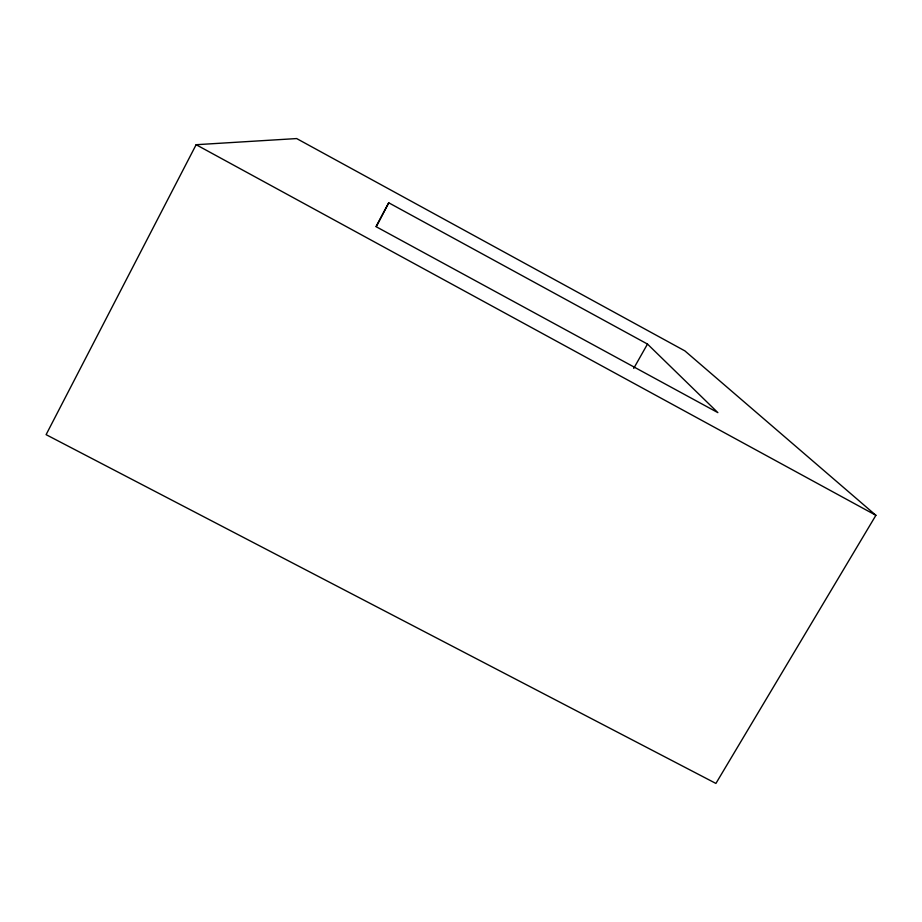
<?xml version="1.0" encoding="UTF-8"?>
<svg xmlns="http://www.w3.org/2000/svg" width="922" height="922" viewBox="0 0 922 922"><rect width="100%" height="100%" fill="white"/><g stroke="black" fill="none" stroke-linecap="round" stroke-linejoin="round"><path stroke-width="1.38" d="M196.132 144.708L46.1 434.654L715.91 783.435L875.9 515.306L684.885 350.89L296.665 138.565L196.132 144.708L875.9 515.306M388.738 202.794L376.291 226.777L717.869 412.63L647.486 344.067L388.738 202.794L375.98 226.582M633.714 368.397L647.486 344.067"/></g></svg>
